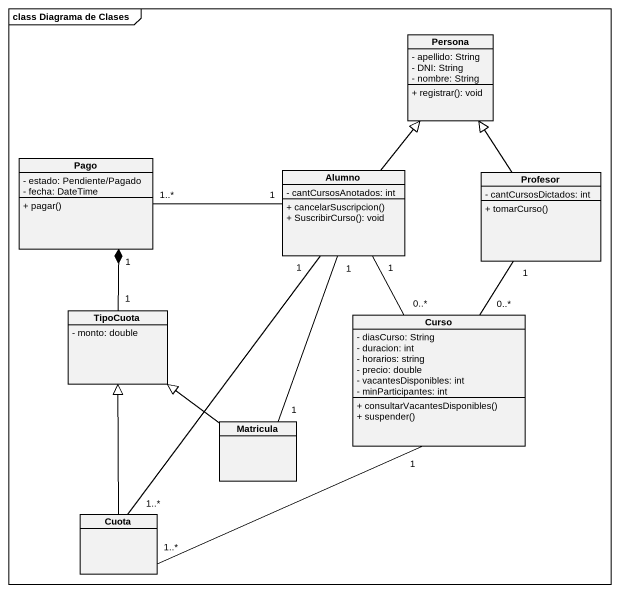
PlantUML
@startuml
mainframe class Diagrama de Clases
hide circle
hide empty members
skinparam classAttributeIconSize 0
class Persona {
  - apellido: String
  - DNI: String
  - nombre: String
  + registrar(): void
}
class Pago {
  - estado: Pendiente/Pagado
  - fecha: DateTime
  + pagar()
}
class Alumno {
  - cantCursosAnotados: int
  + cancelarSuscripcion()
  + SuscribirCurso(): void
}
class Profesor {
  - cantCursosDictados: int
  + tomarCurso()
}
class TipoCuota {
  - monto: double
}
class Curso {
  - diasCurso: String
  - duracion: int
  - horarios: string
  - precio: double
  - vacantesDisponibles: int
  - minParticipantes: int
  + consultarVacantesDisponibles()
  + suspender()
}
class Matricula
class Cuota
Pago "1..*" -right- "1" Alumno
Pago "1" *-- "1" TipoCuota
Alumno -up-|> Persona
Alumno "1" -- "0..*" Curso
Alumno "1" -- "1..*" Cuota
Profesor -up-|> Persona
Profesor "1" -- "0..*" Curso
Matricula "1" -up- "1" Alumno
Matricula -up-|> TipoCuota
Cuota -up-|> TipoCuota
Cuota "1..*" -right- "1" Curso
@enduml
